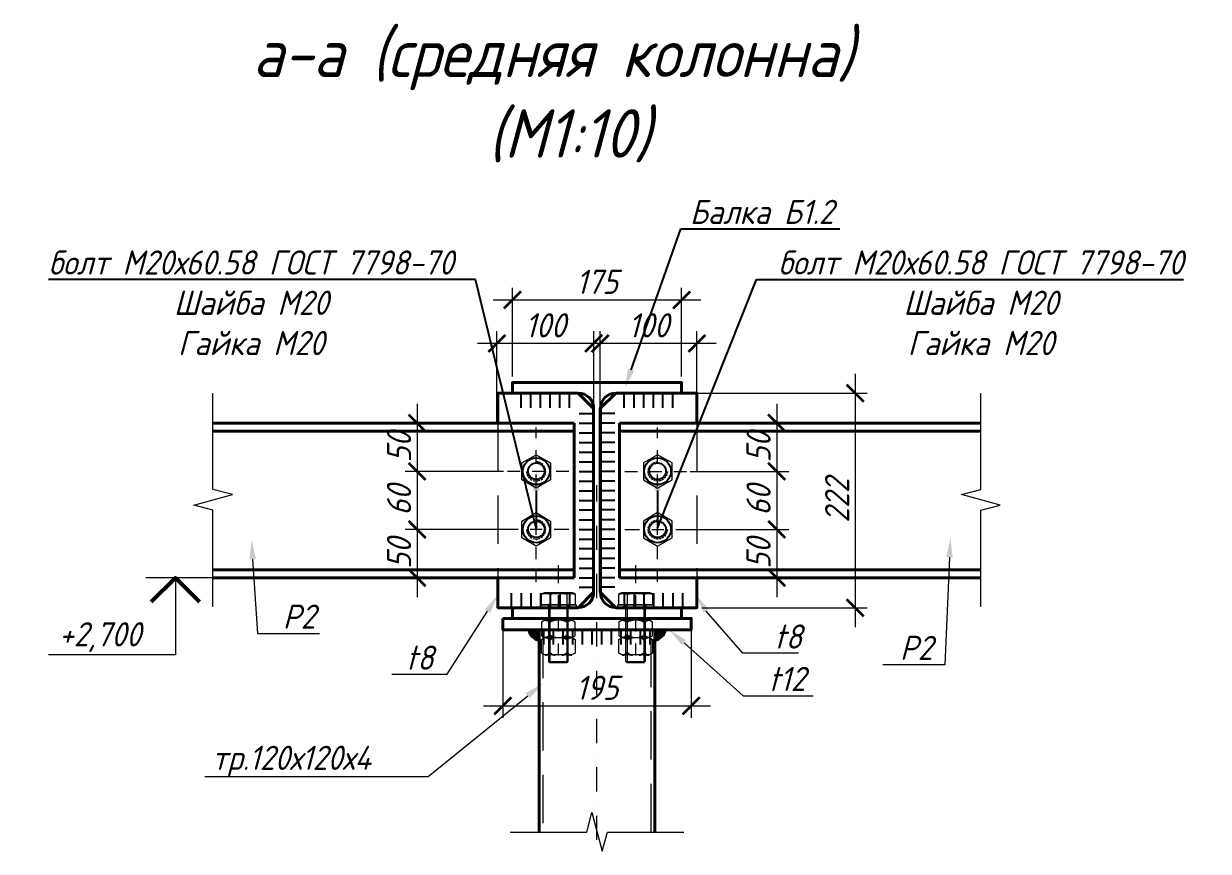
# Model space of a CAD drawing. Header units: millimetres. Extents: x 504091 to 2165846, y 135022 to 442887.
# Drawn here: x 891597 to 892823, y 256766 to 257623 of the extents above; entities that cross this region are included whole.
import ezdxf
from ezdxf import colors
from ezdxf.entities.mleader import LeaderData, LeaderLine
from ezdxf.math import Vec2, Vec3

# ---------------------------------------------------------------- set-up
doc = ezdxf.new("R2010")
doc.units = ezdxf.units.MM
doc.linetypes.add('( Dashed )', pattern=[0.75, 0.5, -0.25])
doc.layers.get('Defpoints').update_dxf_attribs({"color": 255})
for name, color, linetype in [('PDF _Геометрия', 7, 'Continuous'), ('PDF _Сплошная заливка', 7, 'Continuous'), ('PDF _Текст', 7, 'Continuous')]:
    doc.layers.add(name, color=color, linetype=linetype)
for name, color, linetype, lineweight in [('Лестницы', 7, 'Continuous', 18), ('Размер', 7, 'Continuous', 13), ('Размеры КР', 164, 'Continuous', 9)]:
    doc.layers.add(name, color=color, linetype=linetype, lineweight=lineweight)
doc.styles.add('GOST 2.304_new', font='isocpeur.ttf', dxfattribs={"width": 0.9, "oblique": 15})
doc.dimstyles.new('SPDS 1_10', dxfattribs={"dimscale": 10, "dimtxt": 2.5, "dimasz": 1.77, "dimexe": 1.25, "dimexo": 0.625, "dimtad": 1, "dimdec": 0, "dimrnd": 0.001, "dimtxsty": 'GOST 2.304_new', "dimblk": 'ARCHTICK', "dimcen": 2.5, "dimdle": 2, "dimclrt": 256, "dimadec": 0, "dimazin": 2, "dimtfac": 0.75, "dimtdec": 0, "dimtmove": 1, "dimatfit": 3, "dimfxl": 0, "dimtolj": 1, "dimlwd": 9, "dimlwe": 9, "dimarcsym": 0})

# ---------------------------------------------------------------- blocks, each defined once
blk = doc.blocks.new('_ArchTick')
at = {"color": 0, "linetype": 'ByBlock', "const_width": 0.15}
blk.add_lwpolyline([(-0.5, -0.5), (0.5, 0.5)], dxfattribs=at)
blk = doc.blocks.new('*D1310')
at = {"layer": 'Defpoints', "color": 0, "lineweight": 20, "transparency": 16777216}
for p in [(892278.2, 257337), (892103.2, 257251.5), (892278.2, 257251.5)]:
    blk.add_point(p, dxfattribs=at)
at = {"layer": 'Размеры КР', "color": 0, "lineweight": 9, "transparency": 16777216}
for p, q in [((892103.2, 257257.7), (892103.2, 257349.5)), ((892278.2, 257257.7), (892278.2, 257349.5)), ((892083.2, 257337), (892298.2, 257337))]:
    blk.add_line(p, q, dxfattribs=at)
at = {"layer": 'Размеры КР', "color": 0, "lineweight": 9, "transparency": 16777216, "xscale": 17.7, "yscale": 17.7, "zscale": 17.7, "rotation": 180}
blk.add_blockref('_ArchTick', (892103.2, 257337), dxfattribs=at)
at = {"layer": 'Размеры КР', "color": 0, "lineweight": 9, "transparency": 16777216, "xscale": 17.7, "yscale": 17.7, "zscale": 17.7}
blk.add_blockref('_ArchTick', (892278.2, 257337), dxfattribs=at)
at = {"layer": 'Размеры КР', "lineweight": 20, "transparency": 16777216, "insert": (892190.7, 257355.7), "char_height": 25, "attachment_point": 5, "style": 'GOST 2.304_new'}
blk.add_mtext('\\A1;175', dxfattribs=at)
blk = doc.blocks.new('*D1311')
at = {"layer": 'Defpoints', "color": 0, "lineweight": 20, "transparency": 16777216}
for p in [(892036.5, 257209.6), (892004.5, 257159.6), (892100.3, 257159.6)]:
    blk.add_point(p, dxfattribs=at)
at = {"layer": 'Размеры КР', "color": 0, "lineweight": 9, "transparency": 16777216}
for p, q in [((892004.5, 257229.6), (892004.5, 257139.6)), ((892030.2, 257209.6), (891992, 257209.6)), ((892094, 257159.6), (891992, 257159.6))]:
    blk.add_line(p, q, dxfattribs=at)
at = {"layer": 'Размеры КР', "color": 0, "lineweight": 9, "transparency": 16777216, "xscale": 17.7, "yscale": 17.7, "zscale": 17.7}
for p, rotation in [((892004.5, 257209.6), 90), ((892004.5, 257159.6), 270)]:
    blk.add_blockref('_ArchTick', p, dxfattribs=dict(at, rotation=rotation))
at = {"layer": 'Размеры КР', "lineweight": 20, "transparency": 16777216, "insert": (891985.8, 257184.6), "char_height": 25, "attachment_point": 5, "rotation": 90, "style": 'GOST 2.304_new'}
blk.add_mtext('\\A1;50', dxfattribs=at)
blk = doc.blocks.new('*D1312')
at = {"layer": 'Defpoints', "color": 0, "lineweight": 20, "transparency": 16777216}
for p in [(892100.3, 257159.6), (892004.5, 257099.5), (892101.3, 257099.5)]:
    blk.add_point(p, dxfattribs=at)
at = {"layer": 'Размеры КР', "color": 0, "lineweight": 9, "transparency": 16777216}
for p, q in [((892004.5, 257179.6), (892004.5, 257079.5)), ((892094, 257159.6), (891992, 257159.6)), ((892095, 257099.5), (891992, 257099.5))]:
    blk.add_line(p, q, dxfattribs=at)
at = {"layer": 'Размеры КР', "color": 0, "lineweight": 9, "transparency": 16777216, "xscale": 17.7, "yscale": 17.7, "zscale": 17.7}
for p, rotation in [((892004.5, 257159.6), 90), ((892004.5, 257099.5), 270)]:
    blk.add_blockref('_ArchTick', p, dxfattribs=dict(at, rotation=rotation))
at = {"layer": 'Размеры КР', "lineweight": 20, "transparency": 16777216, "insert": (891985.8, 257129.6), "char_height": 25, "attachment_point": 5, "rotation": 90, "style": 'GOST 2.304_new'}
blk.add_mtext('\\A1;60', dxfattribs=at)
blk = doc.blocks.new('*D1313')
at = {"layer": 'Defpoints', "color": 0, "lineweight": 20, "transparency": 16777216}
for p in [(892101.3, 257099.5), (892004.5, 257049.6), (892049.2, 257049.6)]:
    blk.add_point(p, dxfattribs=at)
at = {"layer": 'Размеры КР', "color": 0, "lineweight": 9, "transparency": 16777216}
for p, q in [((892004.5, 257119.5), (892004.5, 257029.6)), ((892095, 257099.5), (891992, 257099.5)), ((892043, 257049.6), (891992, 257049.6))]:
    blk.add_line(p, q, dxfattribs=at)
at = {"layer": 'Размеры КР', "color": 0, "lineweight": 9, "transparency": 16777216, "xscale": 17.7, "yscale": 17.7, "zscale": 17.7}
for p, rotation in [((892004.5, 257099.5), 90), ((892004.5, 257049.6), 270)]:
    blk.add_blockref('_ArchTick', p, dxfattribs=dict(at, rotation=rotation))
at = {"layer": 'Размеры КР', "lineweight": 20, "transparency": 16777216, "insert": (891985.8, 257074.6), "char_height": 25, "attachment_point": 5, "rotation": 90, "style": 'GOST 2.304_new'}
blk.add_mtext('\\A1;50', dxfattribs=at)
blk = doc.blocks.new('*D1314')
at = {"layer": 'Defpoints', "color": 0, "lineweight": 20, "transparency": 16777216}
for p in [(892344.6, 257209.6), (892280.9, 257159.6), (892376.6, 257159.6)]:
    blk.add_point(p, dxfattribs=at)
at = {"layer": 'Размеры КР', "color": 0, "lineweight": 9, "transparency": 16777216}
for p, q in [((892376.6, 257229.6), (892376.6, 257139.6)), ((892350.9, 257209.6), (892389.1, 257209.6)), ((892287.1, 257159.6), (892389.1, 257159.6))]:
    blk.add_line(p, q, dxfattribs=at)
at = {"layer": 'Размеры КР', "color": 0, "lineweight": 9, "transparency": 16777216, "xscale": 17.7, "yscale": 17.7, "zscale": 17.7}
for p, rotation in [((892376.6, 257209.6), 90), ((892376.6, 257159.6), 270)]:
    blk.add_blockref('_ArchTick', p, dxfattribs=dict(at, rotation=rotation))
at = {"layer": 'Размеры КР', "lineweight": 20, "transparency": 16777216, "insert": (892357.8, 257184.6), "char_height": 25, "attachment_point": 5, "rotation": 90, "style": 'GOST 2.304_new'}
blk.add_mtext('\\A1;50', dxfattribs=at)
blk = doc.blocks.new('*D1315')
at = {"layer": 'Defpoints', "color": 0, "lineweight": 20, "transparency": 16777216}
for p in [(892280.9, 257159.6), (892279.9, 257099.5), (892376.6, 257099.5)]:
    blk.add_point(p, dxfattribs=at)
at = {"layer": 'Размеры КР', "color": 0, "lineweight": 9, "transparency": 16777216}
for p, q in [((892376.6, 257179.6), (892376.6, 257079.5)), ((892287.1, 257159.6), (892389.1, 257159.6)), ((892286.1, 257099.5), (892389.1, 257099.5))]:
    blk.add_line(p, q, dxfattribs=at)
at = {"layer": 'Размеры КР', "color": 0, "lineweight": 9, "transparency": 16777216, "xscale": 17.7, "yscale": 17.7, "zscale": 17.7}
for p, rotation in [((892376.6, 257159.6), 90), ((892376.6, 257099.5), 270)]:
    blk.add_blockref('_ArchTick', p, dxfattribs=dict(at, rotation=rotation))
at = {"layer": 'Размеры КР', "lineweight": 20, "transparency": 16777216, "insert": (892357.8, 257129.6), "char_height": 25, "attachment_point": 5, "rotation": 90, "style": 'GOST 2.304_new'}
blk.add_mtext('\\A1;60', dxfattribs=at)
blk = doc.blocks.new('*D1316')
at = {"layer": 'Defpoints', "color": 0, "lineweight": 20, "transparency": 16777216}
for p in [(892279.9, 257099.5), (892331.9, 257049.6), (892376.6, 257049.6)]:
    blk.add_point(p, dxfattribs=at)
at = {"layer": 'Размеры КР', "color": 0, "lineweight": 9, "transparency": 16777216}
for p, q in [((892376.6, 257119.5), (892376.6, 257029.6)), ((892286.1, 257099.5), (892389.1, 257099.5)), ((892338.1, 257049.6), (892389.1, 257049.6))]:
    blk.add_line(p, q, dxfattribs=at)
at = {"layer": 'Размеры КР', "color": 0, "lineweight": 9, "transparency": 16777216, "xscale": 17.7, "yscale": 17.7, "zscale": 17.7}
for p, rotation in [((892376.6, 257099.5), 90), ((892376.6, 257049.6), 270)]:
    blk.add_blockref('_ArchTick', p, dxfattribs=dict(at, rotation=rotation))
at = {"layer": 'Размеры КР', "lineweight": 20, "transparency": 16777216, "insert": (892357.8, 257074.6), "char_height": 25, "attachment_point": 5, "rotation": 90, "style": 'GOST 2.304_new'}
blk.add_mtext('\\A1;50', dxfattribs=at)
blk = doc.blocks.new('*D1317')
at = {"layer": 'Defpoints', "color": 0, "lineweight": 20, "transparency": 16777216}
for p in [(892287.4, 257240.5), (892293, 257018.5), (892457.8, 257018.5)]:
    blk.add_point(p, dxfattribs=at)
at = {"layer": 'Размеры КР', "color": 0, "lineweight": 9, "transparency": 16777216}
for p, q in [((892457.8, 257260.5), (892457.8, 256998.5)), ((892293.7, 257240.5), (892470.3, 257240.5)), ((892299.2, 257018.5), (892470.3, 257018.5))]:
    blk.add_line(p, q, dxfattribs=at)
at = {"layer": 'Размеры КР', "color": 0, "lineweight": 9, "transparency": 16777216, "xscale": 17.7, "yscale": 17.7, "zscale": 17.7}
for p, rotation in [((892457.8, 257240.5), 90), ((892457.8, 257018.5), 270)]:
    blk.add_blockref('_ArchTick', p, dxfattribs=dict(at, rotation=rotation))
at = {"layer": 'Размеры КР', "lineweight": 20, "transparency": 16777216, "insert": (892439.1, 257129.5), "char_height": 25, "attachment_point": 5, "rotation": 90, "style": 'GOST 2.304_new'}
blk.add_mtext('\\A1;222', dxfattribs=at)
blk = doc.blocks.new('*D1318')
at = {"layer": 'Defpoints', "color": 0, "lineweight": 20, "transparency": 16777216}
for p in [(892193.9, 257292), (892294, 257216.5), (892193.9, 257201.8)]:
    blk.add_point(p, dxfattribs=at)
at = {"layer": 'Размеры КР', "color": 0, "lineweight": 9, "transparency": 16777216}
for p, q in [((892193.9, 257208.1), (892193.9, 257304.5)), ((892294, 257222.7), (892294, 257304.5)), ((892314, 257292), (892173.9, 257292))]:
    blk.add_line(p, q, dxfattribs=at)
at = {"layer": 'Размеры КР', "color": 0, "lineweight": 9, "transparency": 16777216, "xscale": 17.7, "yscale": 17.7, "zscale": 17.7, "rotation": 180}
blk.add_blockref('_ArchTick', (892193.9, 257292), dxfattribs=at)
at = {"layer": 'Размеры КР', "color": 0, "lineweight": 9, "transparency": 16777216, "xscale": 17.7, "yscale": 17.7, "zscale": 17.7}
blk.add_blockref('_ArchTick', (892294, 257292), dxfattribs=at)
at = {"layer": 'Размеры КР', "lineweight": 20, "transparency": 16777216, "insert": (892244, 257310.7), "char_height": 25, "attachment_point": 5, "style": 'GOST 2.304_new'}
blk.add_mtext('\\A1;100', dxfattribs=at)
blk = doc.blocks.new('*D1323')
at = {"layer": 'Defpoints', "color": 0, "lineweight": 20, "transparency": 16777216}
for p in [(892087.1, 257292), (892187.2, 257216.5), (892087.1, 257201.8)]:
    blk.add_point(p, dxfattribs=at)
at = {"layer": 'Размеры КР', "color": 0, "lineweight": 9, "transparency": 16777216}
for p, q in [((892087.1, 257208.1), (892087.1, 257304.5)), ((892187.2, 257222.7), (892187.2, 257304.5)), ((892207.2, 257292), (892067.1, 257292))]:
    blk.add_line(p, q, dxfattribs=at)
at = {"layer": 'Размеры КР', "color": 0, "lineweight": 9, "transparency": 16777216, "xscale": 17.7, "yscale": 17.7, "zscale": 17.7, "rotation": 180}
blk.add_blockref('_ArchTick', (892087.1, 257292), dxfattribs=at)
at = {"layer": 'Размеры КР', "color": 0, "lineweight": 9, "transparency": 16777216, "xscale": 17.7, "yscale": 17.7, "zscale": 17.7}
blk.add_blockref('_ArchTick', (892187.2, 257292), dxfattribs=at)
at = {"layer": 'Размеры КР', "lineweight": 20, "transparency": 16777216, "insert": (892137.2, 257310.7), "char_height": 25, "attachment_point": 5, "style": 'GOST 2.304_new'}
blk.add_mtext('\\A1;100', dxfattribs=at)
blk = doc.blocks.new('*D1578')
at = {"layer": 'Defpoints', "color": 0, "lineweight": 20, "transparency": 16777216}
for p in [(892093.2, 257001.6), (892288.1, 257001.6), (892288.1, 256917)]:
    blk.add_point(p, dxfattribs=at)
at = {"layer": 'Размеры КР', "color": 0, "lineweight": 9, "transparency": 16777216}
for p, q in [((892093.2, 256995.3), (892093.2, 256904.5)), ((892288.1, 256995.3), (892288.1, 256904.5)), ((892073.2, 256917), (892308.1, 256917))]:
    blk.add_line(p, q, dxfattribs=at)
at = {"layer": 'Размеры КР', "color": 0, "lineweight": 9, "transparency": 16777216, "xscale": 17.7, "yscale": 17.7, "zscale": 17.7, "rotation": 180}
blk.add_blockref('_ArchTick', (892093.2, 256917), dxfattribs=at)
at = {"layer": 'Размеры КР', "color": 0, "lineweight": 9, "transparency": 16777216, "xscale": 17.7, "yscale": 17.7, "zscale": 17.7}
blk.add_blockref('_ArchTick', (892288.1, 256917), dxfattribs=at)
at = {"layer": 'Размеры КР', "lineweight": 20, "transparency": 16777216, "insert": (892190.7, 256935.7), "char_height": 25, "attachment_point": 5, "style": 'GOST 2.304_new'}
blk.add_mtext('\\A1;195', dxfattribs=at)

msp = doc.modelspace()

# ---------------------------------------------------------------- linework, layer by layer
at = {"layer": 'PDF _Геометрия', "lineweight": 40}
for p, q in [((891793.1905, 257209.5671), (892167.0729, 257209.5671)), ((892167.0729, 257209.5671), (892167.0729, 257049.6038)), ((892587.9288, 257209.5671), (892214.0463, 257209.5671)), ((892214.0463, 257209.5671), (892214.0463, 257049.6038)), ((892167.0729, 257049.6038), (891793.1905, 257049.6038)), ((892214.0463, 257049.6038), (892587.9288, 257049.6038))]:
    msp.add_line(p, q, dxfattribs=at)
at = {"layer": 'PDF _Геометрия', "lineweight": 9}
for points in [[(891793.1905, 257019.5577), (891793.1905, 257119.429), (891773.3008, 257124.7188), (891813.2917, 257135.51), (891793.1905, 257140.7998), (891793.1905, 257240.4594)], [(892103.1723, 257240.4594), (892171.0932, 257240.4594)], [(892277.947, 257240.4594), (892210.026, 257240.4594)], [(892278.1586, 257240.4594), (892210.0261, 257240.4594)], [(892587.9288, 257019.5577), (892587.9288, 257119.429), (892607.8184, 257124.7188), (892567.8275, 257135.51), (892587.9288, 257140.7998), (892587.9288, 257240.4594)], [(892187.1742, 257224.5901), (892187.1742, 257034.5807), (892184.8466, 257032.2532)], [(892194.1567, 257224.5901), (892194.1567, 257034.5807), (892196.2726, 257032.2532)], [(892127.7169, 257193.9093), (892127.7169, 257204.912)], [(892253.4023, 257193.9093), (892253.4023, 257204.912)], [(892127.7169, 257187.5615), (892127.7169, 257187.5615)], [(892127.7169, 257168.9415), (892127.7169, 257181.4254)], [(892253.4023, 257187.5615), (892253.4023, 257187.5615)], [(892253.4023, 257168.9415), (892253.4023, 257181.4254)], [(892129.6212, 257169.3646), (892129.4096, 257169.3646), (892127.7169, 257169.5762)], [(892132.3719, 257168.3067), (892131.314, 257168.9415), (892130.4676, 257169.153)], [(892134.6994, 257166.4024), (892134.4878, 257166.8255), (892133.2183, 257167.6719)], [(892136.6037, 257164.0748), (892135.7574, 257165.3444), (892135.3342, 257165.7676)], [(892244.5155, 257164.0748), (892245.3618, 257165.3444), (892245.785, 257165.7676)], [(892246.4198, 257166.4024), (892246.6314, 257166.8255), (892247.9009, 257167.6719)], [(892248.7473, 257168.3067), (892249.8053, 257168.9415), (892250.6516, 257169.153)], [(892251.498, 257169.3646), (892251.7096, 257169.3646), (892253.4023, 257169.5762)], [(892111.0011, 257159.6314), (892097.8825, 257159.6314)], [(892117.3489, 257159.6314), (892117.3489, 257159.6314)], [(892117.5605, 257159.6314), (892117.7721, 257157.7271), (892117.7721, 257157.5155)], [(892118.1953, 257156.4575), (892118.4069, 257155.8228), (892118.83, 257154.7648)], [(892119.4648, 257153.9184), (892120.3112, 257152.6489), (892120.7344, 257152.4373)], [(892135.969, 257159.6314), (892123.4851, 257159.6314)], [(892127.7169, 257162.5937), (892127.7169, 257162.5937)], [(892127.7169, 257143.9736), (892127.7169, 257156.4575)], [(892135.1226, 257152.8605), (892135.3342, 257153.0721), (892136.1806, 257154.5532)], [(892136.6037, 257155.3996), (892137.0269, 257156.4575), (892137.2385, 257157.3039)], [(892137.4501, 257161.3242), (892137.2385, 257161.9589), (892136.8153, 257163.2285)], [(892137.4501, 257158.1503), (892137.4501, 257158.3619), (892137.6617, 257160.2662)], [(892142.3167, 257159.6314), (892142.3167, 257159.6314)], [(892161.5716, 257159.6314), (892148.4529, 257159.6314)], [(892219.5477, 257159.6314), (892232.6664, 257159.6314)], [(892238.8025, 257159.6314), (892238.8025, 257159.6314)], [(892243.6691, 257158.1503), (892243.6691, 257158.3619), (892243.4575, 257160.2662)], [(892243.6691, 257161.3242), (892243.8807, 257161.9589), (892244.3039, 257163.2285)], [(892244.5155, 257155.3996), (892244.0923, 257156.4575), (892243.8807, 257157.3039)], [(892245.9966, 257152.8605), (892245.785, 257153.0721), (892244.9387, 257154.5532)], [(892245.1503, 257159.6314), (892257.6342, 257159.6314)], [(892253.4023, 257162.5937), (892253.4023, 257162.5937)], [(892253.4023, 257143.9736), (892253.4023, 257156.4575)], [(892261.6544, 257153.9184), (892260.808, 257152.6489), (892260.3849, 257152.4373)], [(892262.924, 257156.4575), (892262.7124, 257155.8228), (892262.2892, 257154.7648)], [(892263.5587, 257159.6314), (892263.3471, 257157.7271), (892263.3471, 257157.5155)], [(892263.7703, 257159.6314), (892263.7703, 257159.6314)], [(892270.1181, 257159.6314), (892283.2368, 257159.6314)], [(892121.5807, 257151.5909), (892121.7923, 257151.3793), (892123.0619, 257150.533)], [(892124.1198, 257150.3214), (892125.1778, 257149.8982), (892126.0242, 257149.6866)], [(892127.0821, 257149.475), (892128.7749, 257149.6866), (892128.9864, 257149.6866)], [(892130.0444, 257149.8982), (892130.6792, 257150.1098), (892131.9487, 257150.533)], [(892132.7951, 257150.9562), (892134.0646, 257151.8025), (892134.2762, 257152.2257)], [(892190.5596, 257128.3159), (892190.5596, 257145.2432)], [(892248.3241, 257150.9562), (892247.0546, 257151.8025), (892246.843, 257152.2257)], [(892251.0748, 257149.8982), (892250.44, 257150.1098), (892249.1705, 257150.533)], [(892254.0371, 257149.475), (892252.3444, 257149.6866), (892252.1328, 257149.6866)], [(892256.9994, 257150.3214), (892255.9414, 257149.8982), (892255.0951, 257149.6866)], [(892259.5385, 257151.5909), (892259.3269, 257151.3793), (892258.0573, 257150.533)], [(892127.7169, 257137.6259), (892127.7169, 257137.6259)], [(892127.7169, 257118.7942), (892127.7169, 257131.2781)], [(892253.4023, 257137.6259), (892253.4023, 257137.6259)], [(892253.4023, 257118.7942), (892253.4023, 257131.2781)], [(892127.7169, 257112.6581), (892127.7169, 257112.6581)], [(892129.6212, 257109.2726), (892129.4096, 257109.2726), (892127.7169, 257109.4842)], [(892127.7169, 257093.8264), (892127.7169, 257106.3103)], [(892132.3719, 257108.2146), (892131.314, 257108.8494), (892130.4676, 257109.061)], [(892134.6994, 257106.5219), (892134.4878, 257106.7335), (892133.2183, 257107.7915)], [(892136.6037, 257103.9828), (892135.7574, 257105.464), (892135.3342, 257105.6755)], [(892190.5596, 257115.8319), (892190.5596, 257115.8319)], [(892244.5155, 257103.9828), (892245.3618, 257105.464), (892245.785, 257105.6755)], [(892246.4198, 257106.5219), (892246.6314, 257106.7335), (892247.9009, 257107.7915)], [(892248.7473, 257108.2146), (892249.8053, 257108.8494), (892250.6516, 257109.061)], [(892251.498, 257109.2726), (892251.7096, 257109.2726), (892253.4023, 257109.4842)], [(892253.4023, 257112.6581), (892253.4023, 257112.6581)], [(892253.4023, 257093.8264), (892253.4023, 257106.3103)], [(892108.8852, 257099.5394), (892093.6506, 257099.5394)], [(892115.233, 257099.5394), (892115.233, 257099.5394)], [(892117.5605, 257099.5394), (892117.7721, 257097.6351), (892117.7721, 257097.4235)], [(892118.1953, 257096.5771), (892118.4069, 257095.9423), (892118.83, 257094.6728)], [(892119.4648, 257093.8264), (892120.3112, 257092.7685), (892120.7344, 257092.3453)], [(892133.853, 257099.5394), (892121.3691, 257099.5394)], [(892135.1226, 257092.98), (892135.3342, 257093.1916), (892136.1806, 257094.4612)], [(892136.6037, 257095.3076), (892137.0269, 257096.3655), (892137.2385, 257097.2119)], [(892137.4501, 257101.2321), (892137.2385, 257102.0785), (892136.8153, 257103.1364)], [(892137.4501, 257098.2698), (892137.6617, 257100.1742)], [(892140.2008, 257099.5394), (892140.2008, 257099.5394)], [(892161.5716, 257099.5394), (892146.337, 257099.5394)], [(892190.5596, 257078.3802), (892190.5596, 257103.348)], [(892219.5477, 257099.5394), (892234.7823, 257099.5394)], [(892240.9184, 257099.5394), (892240.9184, 257099.5394)], [(892243.6691, 257098.2698), (892243.4575, 257100.1742)], [(892243.6691, 257101.2321), (892243.8807, 257102.0785), (892244.3039, 257103.1364)], [(892244.5155, 257095.3076), (892244.0923, 257096.3655), (892243.8807, 257097.2119)], [(892245.9966, 257092.98), (892245.785, 257093.1916), (892244.9387, 257094.4612)], [(892247.2662, 257099.5394), (892259.7501, 257099.5394)], [(892261.6544, 257093.8264), (892260.808, 257092.7685), (892260.3849, 257092.3453)], [(892262.924, 257096.5771), (892262.7124, 257095.9423), (892262.2892, 257094.6728)], [(892263.5587, 257099.5394), (892263.3471, 257097.6351), (892263.3471, 257097.4235)], [(892265.8862, 257099.5394), (892265.8862, 257099.5394)], [(892272.234, 257099.5394), (892287.4686, 257099.5394)], [(892121.5807, 257091.7105), (892121.7923, 257091.4989), (892123.0619, 257090.6525)], [(892124.1198, 257090.2294), (892125.1778, 257089.8062), (892126.0242, 257089.8062)], [(892127.0821, 257089.5946), (892128.7749, 257089.5946), (892128.9864, 257089.5946)], [(892127.7169, 257087.6903), (892127.7169, 257087.6903)], [(892127.7169, 257068.8586), (892127.7169, 257081.3425)], [(892130.0444, 257089.8062), (892130.6792, 257090.0178), (892131.9487, 257090.4409)], [(892132.7951, 257091.0757), (892134.0646, 257091.9221), (892134.2762, 257092.1337)], [(892248.3241, 257091.0757), (892247.0546, 257091.9221), (892246.843, 257092.1337)], [(892251.0748, 257089.8062), (892250.44, 257090.0178), (892249.1705, 257090.4409)], [(892254.0371, 257089.5946), (892252.3444, 257089.5946), (892252.1328, 257089.5946)], [(892253.4023, 257087.6903), (892253.4023, 257087.6903)], [(892253.4023, 257068.8586), (892253.4023, 257081.3425)], [(892256.9994, 257090.2294), (892255.9414, 257089.8062), (892255.0951, 257089.8062)], [(892259.5385, 257091.7105), (892259.3269, 257091.4989), (892258.0573, 257090.6525)], [(891834.1269, 257068.8753), (891839.2051, 256991.9285), (891849.1499, 256991.9285), (891903.3174, 256991.9285)], [(892555.5552, 257070.6775), (892550.477, 256959.5919), (892540.5322, 256959.5919), (892486.3648, 256959.5919)], [(892127.7169, 257062.7224), (892127.7169, 257062.7224)], [(892127.7169, 257045.3719), (892127.7169, 257056.3747)], [(892150.5688, 257062.5108), (892150.5688, 257043.8908)], [(892190.5596, 257065.8963), (892190.5596, 257065.8963)], [(892230.5504, 257062.5108), (892230.5504, 257043.8908)], [(892230.5504, 257062.5108), (892230.5504, 257043.8908)], [(892253.4023, 257062.7224), (892253.4023, 257062.7224)], [(892253.4023, 257045.3719), (892253.4023, 257056.3747)], [(891754.4207, 257049.6038), (891754.4207, 256969.6221), (891623.0222, 256969.6221)], [(891857.5143, 257049.6038), (891723.7884, 257049.6038)], [(892190.5596, 257028.4446), (892190.5596, 257053.4124)], [(892141.8935, 257032.2532), (892141.8935, 257021.4621), (892141.8935, 256961.5816)], [(892150.5688, 257037.7546), (892150.5688, 257037.7546)], [(892150.5688, 257031.4069), (892150.5688, 257018.923)], [(892159.2441, 257032.2532), (892159.2441, 257021.4621), (892159.2441, 256961.5816)], [(892221.8752, 257032.2532), (892221.8752, 257021.4621), (892221.8752, 256961.5816)], [(892230.5504, 257037.7546), (892230.5504, 257037.7546)], [(892230.5504, 257031.4069), (892230.5504, 257018.923)], [(892230.5504, 257031.4069), (892230.5504, 257018.923)], [(892239.2257, 257032.2532), (892239.2257, 257021.4621), (892239.2257, 256961.5816)], [(892140.2008, 257021.4621), (892140.2008, 257018.4998)], [(892140.624, 256962.8512), (892140.624, 257020.8273)], [(892160.5136, 257020.8273), (892160.5136, 256962.8512)], [(892161.1484, 257021.4621), (892161.1484, 257018.4998)], [(892219.9708, 257021.4621), (892219.9708, 257018.4998)], [(892220.1825, 257021.4621), (892220.1825, 257018.4998)], [(892220.6056, 256962.8512), (892220.6056, 257020.8273)], [(892240.4953, 257020.8273), (892240.4953, 256962.8512)], [(892240.9184, 257021.4621), (892240.9184, 257018.4998)], [(892241.13, 257021.4621), (892241.13, 257018.4998)], [(891978.3332, 256949.7325), (892025.7297, 256949.7325), (892035.6745, 256949.7325), (892077.3581, 257015.1143)], [(892171.0932, 257018.4998), (892103.1723, 257018.4998)], [(892160.5136, 257007.497), (892140.624, 257007.497)], [(892150.5688, 257012.7868), (892150.5688, 257012.7868)], [(892150.5688, 257006.4391), (892150.5688, 256993.9551)], [(892190.5596, 257015.9607), (892190.5596, 257015.9607)], [(892210.026, 257018.4998), (892277.947, 257018.4998)], [(892210.0261, 257018.4998), (892278.1586, 257018.4998)], [(892240.4953, 257007.497), (892220.6056, 257007.497)], [(892230.5504, 257012.7868), (892230.5504, 257012.7868)], [(892230.5504, 257006.4391), (892230.5504, 256993.9551)], [(892399.0467, 256971.5375), (892351.6502, 256971.5375), (892341.7054, 256971.5375), (892303.7611, 257015.1143)], [(892250.6517, 256995.6479), (892130.6792, 256995.6479)], [(892141.8935, 257003.4768), (892141.8935, 256989.5117)], [(892159.2441, 257003.4768), (892159.2441, 256989.5117)], [(892190.5596, 256978.2974), (892190.5596, 257003.4768)], [(892221.8752, 257003.4768), (892221.8752, 256989.5117)], [(892239.2257, 257003.4768), (892239.2257, 256989.5117)], [(892141.8935, 256985.4915), (892141.8935, 256971.5264)], [(892150.5688, 256987.6074), (892150.5688, 256987.6074)], [(892159.2441, 256985.4915), (892159.2441, 256971.5264)], [(892221.8752, 256985.4915), (892221.8752, 256971.5264)], [(892230.5504, 256987.6074), (892230.5504, 256987.6074)], [(892239.2257, 256985.4915), (892239.2257, 256971.5264)], [(892280.6977, 256982.3176), (892342.0593, 256927.5154), (892352.0041, 256927.5154), (892414.4236, 256927.5154)], [(892150.5688, 256981.4712), (892150.5688, 256968.9873)], [(892230.5504, 256981.4712), (892230.5504, 256968.9873)], [(892150.5688, 256962.6396), (892150.5688, 256962.6396)], [(892190.5596, 256965.8135), (892190.5596, 256965.8135)], [(892230.5504, 256962.6396), (892230.5504, 256962.6396)], [(892190.5596, 256928.3617), (892190.5596, 256953.3295)], [(891784.7268, 256843.9367), (892006.0517, 256843.9367), (892015.9965, 256843.9367), (892119.0416, 256927.5154)], [(892190.5596, 256915.8778), (892190.5596, 256915.8778)], [(892190.5596, 256878.4261), (892190.5596, 256903.3939)], [(892190.5596, 256865.9422), (892190.5596, 256865.9422)], [(892190.5596, 256828.4905), (892190.5596, 256853.4583)], [(892190.5596, 256815.795), (892190.5596, 256815.795)], [(892100.6332, 256786.3837), (892179.98, 256786.3837), (892185.2698, 256806.4849), (892196.061, 256766.4941), (892201.3508, 256786.3837), (892280.4861, 256786.3837)], [(892190.5596, 256778.3432), (892190.5596, 256803.311)]]:
    msp.add_lwpolyline(points, dxfattribs=at)
at = {"layer": 'PDF _Геометрия', "lineweight": 40}
for points in [[(892088.1493, 257049.6038), (892088.1493, 257018.4998), (892171.0932, 257018.4998), (892187.1742, 257034.5807), (892187.1742, 257224.5901), (892171.0932, 257240.4594), (892088.1493, 257240.4594), (892088.1493, 257209.5671)], [(892210.0261, 257240.4594), (892278.1586, 257240.4594), (892278.1586, 257251.4622), (892103.1723, 257251.4622), (892103.1723, 257240.4594), (892171.0932, 257240.4594)], [(892293.97, 257049.6038), (892293.97, 257018.4998), (892210.026, 257018.4998), (892193.9451, 257034.5807), (892193.9451, 257224.5901), (892210.026, 257240.4594), (892293.97, 257240.4594), (892293.97, 257209.5671)], [(892167.0729, 257201.1034), (891793.1905, 257201.1034)], [(892214.0463, 257201.1034), (892587.9288, 257201.1034)], [(892167.0729, 257057.8558), (891793.1905, 257057.8558)], [(892214.0463, 257057.8558), (892587.9288, 257057.8558)], [(892171.0932, 257018.4998), (892103.1723, 257018.4998), (892103.1723, 257007.497), (892278.1586, 257007.497), (892278.1586, 257018.4998), (892210.0261, 257018.4998)], [(892130.6792, 256995.6479), (892130.6792, 256786.3837)], [(892250.6516, 256786.3837), (892250.6516, 256995.6479)]]:
    msp.add_lwpolyline(points, dxfattribs=at)
at = {"layer": 'PDF _Геометрия', "lineweight": 25}
for points in [[(892112.0591, 257225.4364), (892112.0591, 257240.4594)], [(892122.2155, 257225.4364), (892122.2155, 257240.4594)], [(892132.1603, 257225.4364), (892132.1603, 257240.4594)], [(892142.1051, 257225.4364), (892142.1051, 257240.4594)], [(892152.0499, 257225.4364), (892152.0499, 257240.4594)], [(892162.2063, 257225.4364), (892162.2063, 257240.4594)], [(892218.9129, 257225.4364), (892218.9129, 257240.4594)], [(892229.0693, 257225.4364), (892229.0693, 257240.4594)], [(892239.0141, 257225.4364), (892239.0141, 257240.4594)], [(892248.9589, 257225.4364), (892248.9589, 257240.4594)], [(892258.9037, 257225.4364), (892258.9037, 257240.4594)], [(892269.0601, 257225.4364), (892269.0601, 257240.4594)], [(892172.1511, 257219.5119), (892187.1742, 257219.5119)], [(892209.1797, 257219.5119), (892194.1567, 257219.5119)], [(891999.9155, 257209.5671), (891956.9624, 257209.5671)], [(892172.1511, 257209.5671), (892187.1742, 257209.5671)], [(892209.1797, 257209.5671), (892194.1567, 257209.5671)], [(892381.2037, 257209.5671), (892424.1568, 257209.5671)], [(892172.1511, 257199.6222), (892187.1742, 257199.6222)], [(892209.1797, 257199.6222), (892194.1567, 257199.6222)], [(892172.1511, 257189.4658), (892187.1742, 257189.4658)], [(892172.1511, 257179.521), (892187.1742, 257179.521)], [(892209.1797, 257189.4658), (892194.1567, 257189.4658)], [(892209.1797, 257179.521), (892194.1567, 257179.521)], [(892172.1511, 257169.5762), (892187.1742, 257169.5762)], [(892209.1797, 257169.5762), (892194.1567, 257169.5762)], [(892172.1511, 257159.6314), (892187.1742, 257159.6314)], [(892209.1797, 257159.6314), (892194.1567, 257159.6314)], [(892172.1511, 257149.475), (892187.1742, 257149.475)], [(892209.1797, 257149.475), (892194.1567, 257149.475)], [(892172.1511, 257139.5302), (892187.1742, 257139.5302)], [(892172.1511, 257129.5854), (892187.1742, 257129.5854)], [(892209.1797, 257139.5302), (892194.1567, 257139.5302)], [(892209.1797, 257129.5854), (892194.1567, 257129.5854)], [(892172.1511, 257119.6406), (892187.1742, 257119.6406)], [(892209.1797, 257119.6406), (892194.1567, 257119.6406)], [(892172.1511, 257109.4842), (892187.1742, 257109.4842)], [(892209.1797, 257109.4842), (892194.1567, 257109.4842)], [(892172.1511, 257099.5394), (892187.1742, 257099.5394)], [(892209.1797, 257099.5394), (892194.1567, 257099.5394)], [(892172.1511, 257089.5946), (892187.1742, 257089.5946)], [(892209.1797, 257089.5946), (892194.1567, 257089.5946)], [(892172.1511, 257079.6498), (892187.1742, 257079.6498)], [(892172.1511, 257069.4934), (892187.1742, 257069.4934)], [(892209.1797, 257079.6498), (892194.1567, 257079.6498)], [(892209.1797, 257069.4934), (892194.1567, 257069.4934)], [(892172.1511, 257059.5486), (892187.1742, 257059.5486)], [(892209.1797, 257059.5486), (892194.1567, 257059.5486)], [(892006.4749, 257049.6038), (891956.9624, 257049.6038)], [(892172.1511, 257049.6038), (892187.1742, 257049.6038)], [(892209.1797, 257049.6038), (892194.1567, 257049.6038)], [(892374.6444, 257049.6038), (892424.1568, 257049.6038)], [(892101.9027, 257033.5228), (892101.9027, 257018.4998)], [(892112.0591, 257033.5228), (892112.0591, 257018.4998)], [(892122.2155, 257033.5228), (892122.2155, 257018.4998)], [(892132.1603, 257033.5228), (892132.1603, 257018.4998)], [(892142.1051, 257033.5228), (892142.1051, 257018.4998)], [(892152.0499, 257033.5228), (892152.0499, 257018.4998)], [(892162.2063, 257033.5228), (892162.2063, 257018.4998)], [(892172.1511, 257039.6589), (892187.1742, 257039.6589)], [(892209.1797, 257039.6589), (892194.1567, 257039.6589)], [(892218.9129, 257033.5228), (892218.9129, 257018.4998)], [(892229.0693, 257033.5228), (892229.0693, 257018.4998)], [(892239.0141, 257033.5228), (892239.0141, 257018.4998)], [(892248.9589, 257033.5228), (892248.9589, 257018.4998)], [(892258.9037, 257033.5228), (892258.9037, 257018.4998)], [(892269.0601, 257033.5228), (892269.0601, 257018.4998)], [(892279.2165, 257033.5228), (892279.2165, 257018.4998)], [(892135.5458, 256980.6249), (892135.5458, 256995.6479)], [(892145.7022, 256980.6249), (892145.7022, 256995.6479)], [(892155.647, 256980.6249), (892155.647, 256995.6479)], [(892165.5918, 256980.6249), (892165.5918, 256995.6479)], [(892175.5366, 256980.6249), (892175.5366, 256995.6479)], [(892185.693, 256980.6249), (892185.693, 256995.6479)], [(892195.6378, 256980.6249), (892195.6378, 256995.6479)], [(892205.5826, 256980.6249), (892205.5826, 256995.6479)], [(892215.5274, 256980.6249), (892215.5274, 256995.6479)], [(892225.6838, 256980.6249), (892225.6838, 256995.6479)], [(892235.6286, 256980.6249), (892235.6286, 256995.6479)], [(892245.5735, 256980.6249), (892245.5735, 256995.6479)]]:
    msp.add_lwpolyline(points, dxfattribs=at)
at = {"layer": 'PDF _Геометрия', "lineweight": 40}
for points in [[(892171.199, 257240.671, -0.414208609), (892187.1742, 257224.5901), (892187.1742, 257034.5807, -0.414208609), (892171.199, 257018.7114)], [(892210.1318, 257018.7114, -0.414208609), (892194.1567, 257034.5807), (892194.1567, 257224.5901, -0.414208609), (892210.1318, 257240.671)]]:
    msp.add_lwpolyline(points, format="xyb", dxfattribs=at)
at = {"layer": 'PDF _Геометрия', "lineweight": 9}
for points in [[(892142.5283, 257150.9562), (892127.7169, 257142.2809), (892112.6939, 257150.9562), (892112.6939, 257168.3067), (892127.7169, 257176.7703), (892142.5283, 257168.3067)], [(892238.5909, 257150.9562), (892253.4023, 257142.2809), (892268.4253, 257150.9562), (892268.4253, 257168.3067), (892253.4023, 257176.7703), (892238.5909, 257168.3067)], [(892142.5283, 257090.8641), (892127.7169, 257082.1889), (892112.6939, 257090.8641), (892112.6939, 257108.2146), (892127.7169, 257116.8899), (892142.5283, 257108.2146)], [(892238.5909, 257090.8641), (892253.4023, 257082.1889), (892268.4253, 257090.8641), (892268.4253, 257108.2146), (892253.4023, 257116.8899), (892238.5909, 257108.2146)], [(892133.2183, 257032.2532), (892136.3922, 257034.1576), (892164.957, 257034.1576), (892167.9193, 257032.2532), (892167.9193, 257021.4621), (892133.2183, 257021.4621)], [(892213.1999, 257032.2532), (892216.3738, 257034.1576), (892244.9387, 257034.1576), (892247.901, 257032.2532), (892247.901, 257021.4621), (892213.1999, 257021.4621)], [(892169.1889, 257021.4621), (892169.1889, 257018.4998), (892132.1603, 257018.4998), (892132.1603, 257021.4621)], [(892249.1705, 257021.4621), (892249.1705, 257018.4998), (892212.142, 257018.4998), (892212.142, 257021.4621)], [(892167.9193, 256985.4915), (892167.9193, 256971.5264), (892164.5338, 256969.6221), (892136.8153, 256969.6221), (892133.2183, 256971.5264), (892133.2183, 256985.4915), (892136.8153, 256987.6074), (892164.5338, 256987.6074), (892167.9193, 256989.5117), (892167.9193, 257003.4768), (892164.5338, 257005.5927), (892136.8153, 257005.5927), (892133.2183, 257003.4768), (892133.2183, 256989.5117), (892136.8153, 256987.6074), (892164.5338, 256987.6074)], [(892247.901, 256985.4915), (892247.901, 256971.5264), (892244.5155, 256969.6221), (892216.797, 256969.6221), (892213.1999, 256971.5264), (892213.1999, 256985.4915), (892216.797, 256987.6074), (892244.5155, 256987.6074), (892247.901, 256989.5117), (892247.901, 257003.4768), (892244.5155, 257005.5927), (892216.797, 257005.5927), (892213.1999, 257003.4768), (892213.1999, 256989.5117), (892216.797, 256987.6074), (892244.5155, 256987.6074)], [(892141.8935, 256961.5816), (892140.624, 256962.8512), (892160.5136, 256962.8512), (892159.2441, 256961.5816)], [(892221.8752, 256961.5816), (892220.6056, 256962.8512), (892240.4953, 256962.8512), (892239.2257, 256961.5816)]]:
    msp.add_lwpolyline(points, close=True, dxfattribs=at)
at = {"layer": 'PDF _Геометрия', "lineweight": 50}
msp.add_lwpolyline([(891779.3885, 257024.6359), (891754.4207, 257049.6038), (891729.2412, 257024.6359)], dxfattribs=at)
at = {"layer": 'PDF _Геометрия', "lineweight": 25}
for points in [[(892168.1582, 257032.4177, 0.204687576), (892159.4283, 257032.4177, 0.102893989), (892142.0362, 257032.4225, 0.204687576), (892133.4026, 257032.4177)], [(892248.1398, 257032.4177, 0.204687576), (892239.41, 257032.4177, 0.102893989), (892222.0178, 257032.4225, 0.204687576), (892213.3842, 257032.4177)], [(892164.4871, 257005.5925, 0.190384758), (892159.337, 257003.6041, 0.190411574), (892154.2125, 257005.5924)], [(892244.4688, 257005.5925, 0.190384758), (892239.3187, 257003.6041, 0.190411574), (892234.1942, 257005.5924)], [(892154.2125, 256987.8192, 0.190384758), (892159.337, 256989.8076, 0.190411574), (892164.4872, 256987.8193)], [(892164.4871, 256987.6072, 0.190384758), (892159.337, 256985.6189, 0.190411574), (892154.2125, 256987.6071)], [(892234.1942, 256987.8192, 0.190384758), (892239.3187, 256989.8076, 0.190411574), (892244.4688, 256987.8193)], [(892244.4688, 256987.6072, 0.190384758), (892239.3187, 256985.6189, 0.190411574), (892234.1942, 256987.6071)], [(892154.2125, 256969.6223, 0.190384758), (892159.337, 256971.6107, 0.190411574), (892164.4872, 256969.6224)], [(892234.1942, 256969.6223, 0.190384758), (892239.3187, 256971.6107, 0.190411574), (892244.4688, 256969.6224)]]:
    msp.add_lwpolyline(points, format="xyb", dxfattribs=at)
at = {"layer": 'PDF _Геометрия', "lineweight": 40}
msp.add_lwpolyline([(892093.2275, 257007.497), (892288.1034, 257007.497), (892288.1034, 256995.6479), (892093.2275, 256995.6479)], close=True, dxfattribs=at)
at = {"layer": 'PDF _Геометрия', "lineweight": 20}
msp.add_lwpolyline([(892231.82, 257007.497), (892276.6774, 257007.497)], dxfattribs=at)
at = {"layer": 'PDF _Геометрия', "lineweight": 25}
for centre, radius in [((892127.8226, 257159.7372), 13.8593), ((892127.8225, 257159.7371), 8.5696), ((892253.2966, 257159.7372), 13.8593), ((892253.2967, 257159.7371), 8.5696), ((892127.8226, 257099.6451), 13.8593), ((892127.8225, 257099.645), 8.5696), ((892253.2966, 257099.6451), 13.8593), ((892253.2967, 257099.645), 8.5696)]:
    msp.add_circle(centre, radius, dxfattribs=at)
for centre, radius, start, end in [((892139.8836, 257020.9332), 0.7404, 359.9894498, 90.0105505), ((892161.4656, 257020.9332), 0.7404, 89.9894498, 180.0105502), ((892219.6536, 257020.9332), 0.7404, 359.9894498, 90.0105502), ((892219.8652, 257020.9332), 0.7404, 359.9894496, 90.0105504), ((892241.2357, 257020.9332), 0.7404, 89.9894495, 180.0105502), ((892241.4473, 257020.9332), 0.7404, 89.9894496, 180.0105505), ((892133.747, 256998.7157), 14.7052, 192.1008097, 258.0427296), ((892136.9211, 256998.0815), 7.5111, 47.3283556, 90.4512565), ((892147.2894, 256998.0806), 7.5121, 89.551709, 132.668679), ((892216.9028, 256998.0815), 7.5111, 47.3283556, 90.4512565), ((892227.2711, 256998.0806), 7.5121, 89.551709, 132.668679), ((892247.5835, 256998.716), 14.7056, 281.9590731, 347.8990555), ((892136.9208, 256995.331), 7.5121, 269.551709, 312.668679), ((892136.9211, 256980.0962), 7.5111, 47.3283556, 90.4512565), ((892147.2891, 256995.3301), 7.5111, 227.3283556, 270.4512565), ((892147.2894, 256980.0953), 7.5121, 89.551709, 132.668679), ((892216.9028, 256980.0962), 7.5111, 47.3283556, 90.4512565), ((892216.9025, 256995.331), 7.5121, 269.551709, 312.668679), ((892227.2711, 256980.0953), 7.5121, 89.551709, 132.668679), ((892227.2708, 256995.3301), 7.5111, 227.3283556, 270.4512565), ((892136.9208, 256977.1342), 7.5121, 269.551709, 312.668679), ((892147.2891, 256977.1333), 7.5111, 227.3283556, 270.4512565), ((892216.9025, 256977.1342), 7.5121, 269.551709, 312.668679), ((892227.2708, 256977.1333), 7.5111, 227.3283556, 270.4512565)]:
    msp.add_arc(centre, radius, start, end, dxfattribs=at)
at = {"layer": 'PDF _Сплошная заливка', "lineweight": 20, "transparency": 33554559}
for points in [[(891830.953, 257068.6638), (891833.2805, 257088.765), (891837.5124, 257069.0869)], [(892558.7291, 257070.4659), (892556.4016, 257090.5671), (892552.1698, 257070.8891)], [(892074.6074, 257016.807), (892088.1493, 257031.8301), (892080.1088, 257013.21)], [(892306.5118, 257016.807), (892292.97, 257031.8301), (892301.0105, 257013.21)], [(892119.2532, 256995.6479), (892119.888, 256995.6479), (892119.888, 256993.3204)], [(892119.888, 256995.6479), (892119.888, 256993.3204), (892120.946, 256990.9929)], [(892119.888, 256995.6479), (892120.946, 256995.6479), (892120.946, 256990.9929)], [(892120.946, 256995.6479), (892120.946, 256990.9929), (892122.4271, 256989.0885)], [(892120.946, 256995.6479), (892122.4271, 256995.6479), (892122.4271, 256989.0885)], [(892122.4271, 256995.6479), (892122.4271, 256989.0885), (892124.1198, 256987.3958)], [(892122.4271, 256995.6479), (892124.1198, 256995.6479), (892124.1198, 256987.3958)], [(892124.1198, 256995.6479), (892124.1198, 256987.3958), (892126.0242, 256985.9147)], [(892124.1198, 256995.6479), (892126.0242, 256995.6479), (892126.0242, 256985.9147)], [(892126.0242, 256995.6479), (892126.0242, 256985.9147), (892128.3517, 256984.8567)], [(892126.0242, 256995.6479), (892128.3517, 256995.6479), (892128.3517, 256984.8567)], [(892128.3517, 256995.6479), (892128.3517, 256984.8567), (892130.6792, 256984.2219)], [(892130.6792, 256984.2219), (892128.3517, 256995.6479), (892130.6792, 256995.6479)], [(892250.6517, 256984.2219), (892250.6517, 256995.6479), (892252.9792, 256984.8567)], [(892250.6517, 256995.6479), (892252.9792, 256984.8567), (892252.9792, 256995.6479)], [(892252.9792, 256984.8567), (892252.9792, 256995.6479), (892255.0951, 256985.9147)], [(892252.9792, 256995.6479), (892255.0951, 256985.9147), (892255.0951, 256995.6479)], [(892255.0951, 256985.9147), (892255.0951, 256995.6479), (892256.9994, 256987.3958)], [(892255.0951, 256995.6479), (892256.9994, 256987.3958), (892256.9994, 256995.6479)], [(892256.9994, 256987.3958), (892256.9994, 256995.6479), (892258.6921, 256989.0885)], [(892256.9994, 256995.6479), (892258.6921, 256989.0885), (892258.6921, 256995.6479)], [(892258.6921, 256989.0885), (892258.6921, 256995.6479), (892260.1733, 256990.9929)], [(892258.6921, 256995.6479), (892260.1733, 256990.9929), (892260.1733, 256995.6479)], [(892260.1733, 256990.9929), (892260.1733, 256995.6479), (892261.2312, 256993.3204)], [(892260.1733, 256995.6479), (892261.2312, 256993.3204), (892261.2312, 256995.6479)], [(892261.2312, 256993.3204), (892261.2312, 256995.6479), (892261.866, 256995.6479)], [(892278.3702, 256979.7785), (892265.6747, 256995.6479), (892282.8136, 256984.8567)], [(892116.9257, 256930.2661), (892134.6994, 256940.2109), (892121.1576, 256924.9763)]]:
    msp.add_solid(points, dxfattribs=at)
at = {"layer": 'Лестницы', "color": 5, "linetype": '( Dashed )', "lineweight": 9, "ltscale": 100}
for points in [[(892088.1493, 257209.5671), (892088.1493, 257049.6038)], [(892293.97, 257209.5671), (892293.97, 257049.6038)], [(892134.6792, 256995.6479), (892134.6792, 256786.3837)], [(892246.6516, 256786.3837), (892246.6516, 256995.6479)]]:
    msp.add_lwpolyline(points, dxfattribs=at)

# ---------------------------------------------------------------- texts
at = {"layer": 'PDF _Текст', "lineweight": 20, "style": 'GOST 2.304_new'}
for s, insert, char_height, attachment_point in [('\\pi-344.23403;а-а (средняя колонна)\\P\\pi-100.85581;(М1:10)', (892178.5325, 257479.2754), 50, 7), ('Р2', (891865.4425, 256996.7951), 24.99738, 7), ('+2,700', (891633.8134, 256972.7176), 24.99738, 7), ('t8', (892402.8554, 256976.1894), 24.99738, 9), ('Р2', (892537.9253, 256964.4585), 24.99738, 9), ('t8', (891993.0681, 256954.3844), 24.99738, 7), ('t12', (892368.2966, 256932.3548), 24.99738, 7), ('тр.120х120х4', (891792.3999, 256843.9367), 24.997376, 7)]:
    msp.add_mtext(s, dxfattribs=dict(at, insert=insert, char_height=char_height, attachment_point=attachment_point))

# ---------------------------------------------------------------- dimensions: what is measured, and where the dimension line sits
at = {"layer": 'Размеры КР', "lineweight": 20}
for base, p1, p2, picture, middle in [((892278.1586, 257336.9531), (892103.1723, 257251.4622), (892278.1586, 257251.4622), '*D1310', (892190.6654, 257355.7031)), ((892087.1493, 257291.982), (892187.1742, 257216.4661), (892087.1493, 257201.8215), '*D1323', (892137.1617, 257310.732)), ((892193.9451, 257291.982), (892293.97, 257216.4661), (892193.9451, 257201.8215), '*D1318', (892243.9575, 257310.732)), ((892288.1034, 256916.9722), (892093.2275, 257001.5724), (892288.1034, 257001.5724), '*D1578', (892190.6654, 256935.7222))]:
    dim = msp.add_linear_dim(base=base, p1=p1, p2=p2, dimstyle='SPDS 1_10', dxfattribs=at)
    dim.commit()
    dim.dimension.update_dxf_attribs({"geometry": picture, "text_midpoint": middle})
for base, p1, p2, picture, middle in [((892457.83, 257018.4998), (892287.4155, 257240.4594), (892292.97, 257018.4998), '*D1317', (892439.08, 257129.4796)), ((892004.5461, 257159.6314), (892036.4832, 257209.5671), (892100.2616, 257159.6314), '*D1311', (891985.7961, 257184.5992)), ((892376.5732, 257159.6314), (892344.636, 257209.5671), (892280.8576, 257159.6314), '*D1314', (892357.8232, 257184.5992)), ((892004.5461, 257099.5394), (892100.2616, 257159.6314), (892101.2679, 257099.5394), '*D1312', (891985.7961, 257129.5854)), ((892376.5732, 257099.5394), (892280.8576, 257159.6314), (892279.8513, 257099.5394), '*D1315', (892357.8232, 257129.5854)), ((892376.5732, 257049.6038), (892279.8513, 257099.5394), (892331.8862, 257049.6038), '*D1316', (892357.8232, 257074.5716))]:
    dim = msp.add_linear_dim(base=base, p1=p1, p2=p2, angle=90, dimstyle='SPDS 1_10', dxfattribs=at)
    dim.commit()
    dim.dimension.update_dxf_attribs({"geometry": picture, "text_midpoint": middle})
dim = msp.add_linear_dim(base=(892004.5461, 257049.6038), p1=(892101.2679, 257099.5394), p2=(892049.2331, 257049.6038), angle=90, dimstyle='SPDS 1_10', dxfattribs=at)
dim.commit()
dim.dimension.update_dxf_attribs({"geometry": '*D1313', "text_midpoint": (892004.5461, 257074.5716), "dimtype": 160})

# ---------------------------------------------------------------- leaders
at = {"layer": 'Размер', "ltscale": 20}
ml = msp.add_multileader_mtext('Standard', dxfattribs=at)
ml.set_content('Балка Б1.2', color=256, style='GOST 2.304_new')
ml.set_leader_properties()
ml.build(insert=Vec2(0, 0))
ml.multileader.update_dxf_attribs({"text_left_attachment_type": 6, "text_right_attachment_type": 6, "dogleg_length": 1, "arrow_head_size": 20})
ctx = ml.context
ctx.base_point, ctx.char_height, ctx.arrow_head_size, ctx.landing_gap_size, ctx.plane_origin = Vec3(892281.2913, 257410.5904), 25, 20, 0, Vec3(896875.6966, 286695.0999)
ctx.left_attachment, ctx.right_attachment, ctx.text_align_type = 6, 6, 1
notes = []
notes.append((ctx, [(0, (1, 1, 0), (892277.2913, 257410.5904), (1, 0), 4, [(0, [(892219.3807, 257245.8539)], 0, [])])]))
ctx.mtext.insert, ctx.mtext.width, ctx.mtext.defined_height, ctx.mtext.alignment, ctx.mtext.flow_direction = Vec3(892361.115, 257440.5904), 470.750587, 75.6251, 2, 5
ml = msp.add_multileader_mtext('Standard', dxfattribs=at)
ml.set_content('болт М20х60.58 ГОСТ 7798-70\\PШайба М20\\PГайка М20', color=256, style='GOST 2.304_new')
ml.set_leader_properties()
ml.build(insert=Vec2(0, 0))
ml.multileader.update_dxf_attribs({"text_left_attachment_type": 6, "text_right_attachment_type": 6, "dogleg_length": 1, "arrow_head_size": 20})
ctx = ml.context
ctx.base_point, ctx.char_height, ctx.arrow_head_size, ctx.landing_gap_size, ctx.plane_origin = Vec3(891604.3876, 257358.2176), 25, 20, 0, Vec3(887452.3421, 286600.3886)
ctx.left_attachment, ctx.right_attachment, ctx.text_align_type = 6, 6, 1
notes.append((ctx, [(0, (1, 1, 0), (892065.0703, 257358.2176), (-1, 0), 4, [(1, [(892127.8225, 257159.7371), (892127.7169, 257100.7389)], 0, [])])]))
ctx.mtext.insert, ctx.mtext.rotation, ctx.mtext.width, ctx.mtext.defined_height, ctx.mtext.alignment, ctx.mtext.flow_direction = Vec3(891832.729, 257388.2176), 6.283185307, 470.750587, 75.6251, 2, 5
ml = msp.add_multileader_mtext('Standard', dxfattribs=at)
ml.set_content('болт М20х60.58 ГОСТ 7798-70\\PШайба М20\\PГайка М20', color=256, style='GOST 2.304_new')
ml.set_leader_properties()
ml.build(insert=Vec2(0, 0))
ml.multileader.update_dxf_attribs({"text_left_attachment_type": 6, "text_right_attachment_type": 6, "dogleg_length": 1, "arrow_head_size": 20})
ctx = ml.context
ctx.base_point, ctx.char_height, ctx.arrow_head_size, ctx.landing_gap_size, ctx.plane_origin = Vec3(892359.5199, 257358.2176), 25, 20, 0, Vec3(896928.7772, 286600.3886)
ctx.left_attachment, ctx.right_attachment, ctx.text_align_type = 6, 6, 1
notes.append((ctx, [(0, (1, 1, 0), (892355.5199, 257358.2176), (1, 0), 4, [(1, [(892253.2967, 257159.7371), (892253.4023, 257100.7389)], 0, [])])]))
ctx.mtext.insert, ctx.mtext.width, ctx.mtext.defined_height, ctx.mtext.alignment, ctx.mtext.flow_direction = Vec3(892587.8612, 257388.2176), 470.750587, 75.6251, 2, 5
for ctx, leaders in notes:
    for number, flags, end, landing, length, lines in leaders:
        leader = LeaderData()
        leader.index, (leader.has_last_leader_line, leader.has_dogleg_vector, leader.attachment_direction) = number, flags
        leader.last_leader_point, leader.dogleg_vector, leader.dogleg_length = Vec3(end), Vec3(landing), length
        for number, points, colour, breaks in lines:
            line = LeaderLine()
            line.index, line.vertices, line.color, line.breaks = number, Vec3.list(points), colors.encode_raw_color(colour), breaks
            leader.lines.append(line)
        ctx.leaders.append(leader)

doc.saveas('drawing.dxf')
